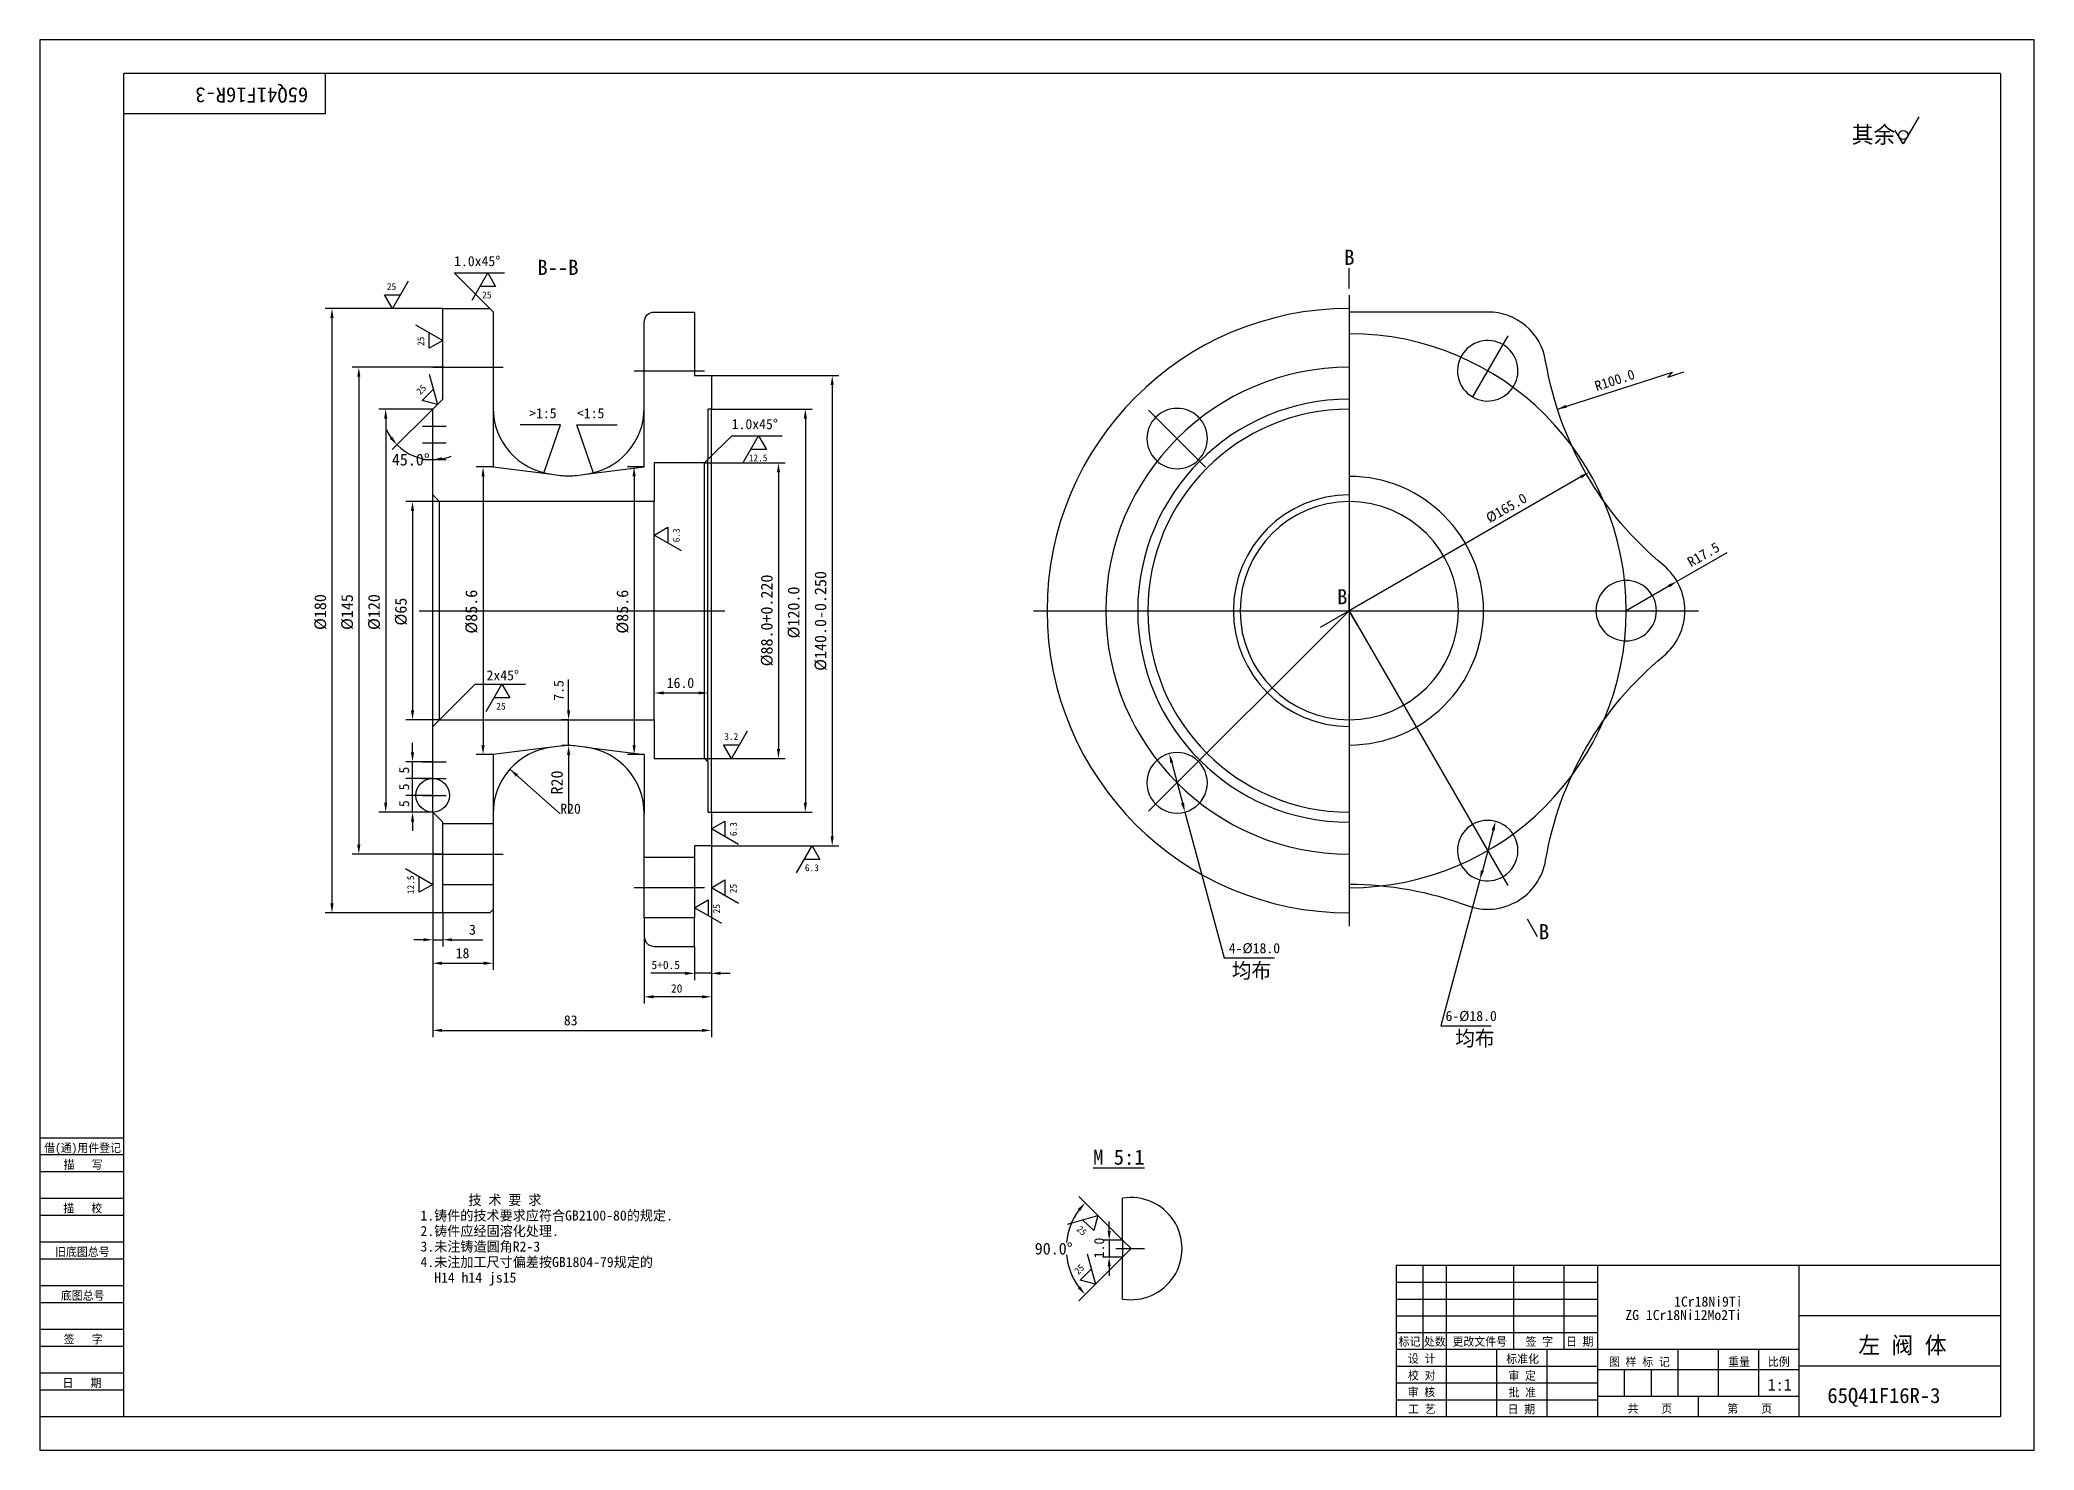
# Model space of a CAD drawing. Header units: metres. Extents: x 0 to 594, y 0 to 420.
import ezdxf

# ---------------------------------------------------------------- set-up
doc = ezdxf.new("R2010")
doc.units = ezdxf.units.M
for name, color, linetype in [('C', 6, 'Continuous'), ('D', 1, 'Continuous'), ('FL', 5, 'Continuous'), ('HA', 5, 'Continuous'), ('T', 7, 'Continuous'), ('TL', 4, 'Continuous')]:
    doc.layers.add(name, color=color, linetype=linetype)

# ---------------------------------------------------------------- blocks, each defined once
blk = doc.blocks.new('TUKUN2')
at = {"layer": 'FL'}
for p, q in [((594, 420), (0, 420)), ((0, 420), (0, 0)), ((594, 0), (594, 420)), ((0, 83), (25, 83)), ((0, 75), (25, 75)), ((0, 70), (25, 70)), ((0, 62), (25, 62)), ((0, 57), (25, 57)), ((412, 30), (412, 55)), ((419, 10), (419, 55)), ((439, 30), (439, 55)), ((454, 30), (454, 55)), ((0, 49), (25, 49)), ((404, 50), (464, 50)), ((0, 44), (25, 44)), ((404, 45), (464, 45)), ((0, 36), (25, 36)), ((404, 40), (464, 40)), ((0, 31), (25, 31)), ((404, 35), (464, 35)), ((449, 10), (449, 30)), ((404, 25), (464, 25)), ((0, 23), (25, 23)), ((0, 18), (25, 18)), ((404, 20), (464, 20)), ((404, 15), (464, 15)), ((0, 0), (594, 0))]:
    blk.add_line(p, q, dxfattribs=at)
at = {"layer": 'TL'}
for p, q in [((584, 410), (25, 410)), ((25, 10), (25, 410)), ((85, 410), (85, 398)), ((584, 410), (584, 10)), ((85, 398), (25, 398)), ((0, 93), (25, 93)), ((0, 88), (25, 88)), ((584, 55), (404, 55)), ((404, 55), (404, 10)), ((464, 10), (464, 55)), ((524, 10), (524, 55)), ((584, 40), (524, 40)), ((524, 30), (404, 30)), ((434, 10), (434, 30)), ((488, 16), (488, 30)), ((500, 16), (500, 30)), ((512, 16), (512, 30)), ((464, 24), (524, 24)), ((472, 16), (472, 24)), ((480, 16), (480, 24)), ((584, 25), (524, 25)), ((524, 16), (464, 16)), ((494, 10), (494, 16)), ((0, 10), (584, 10))]:
    blk.add_line(p, q, dxfattribs=at)
at = {"layer": 'T'}
for s, p in [('借(通)用件登记', (1.26, 88.76)), ('描   写', (7.09, 83.76)), ('描   校', (6.98, 70.76)), ('旧底图总号', (4.52, 57.76)), ('底图总号', (6.25, 44.76)), ('签   字', (7.1, 31.76)), ('标记', (404.71, 31.07)), ('处数', (412.22, 31.07)), ('更改文件号', (420.75, 31.07)), ('签 字', (442.53, 31.07)), ('日 期', (454.57, 31.07)), ('校 对', (407.48, 20.99)), ('设 计', (407.5, 25.99)), ('标准化', (436.77, 25.93)), ('审 定', (437.39, 20.93)), ('图 样 标 记', (467.4, 25.04)), ('重量', (502.88, 25.04)), ('比例', (514.7, 25.04)), ('日   期', (6.72, 18.76)), ('审 核', (407.41, 15.99)), ('批 准', (437.46, 15.93)), ('工 艺', (407.52, 10.99)), ('日 期', (437.18, 10.93)), ('共    页', (472.91, 11.13)), ('第    页', (502.62, 11.13))]:
    blk.add_text(s, height=2.5, dxfattribs=at).set_placement(p)

msp = doc.modelspace()

# ---------------------------------------------------------------- linework, layer by layer
at = {"layer": 'C'}
for p, q in [((390, 344), (390, 156)), ((437.25, 331.84), (426.75, 313.65)), ((117, 322.5), (138, 322.5)), ((177, 321.45), (198, 321.45)), ((330.25, 309.75), (347.22, 292.78)), ((114, 305), (121, 305)), ((114, 300), (121, 300)), ((114, 295), (121, 295)), ((113, 250), (204, 250)), ((296, 250), (494, 250)), ((390, 250), (330.25, 190.25)), ((390, 250), (437.25, 168.16)), ((114, 205), (121, 205)), ((114, 200), (121, 200)), ((114, 195), (121, 195)), ((117, 177.5), (138, 177.5)), ((198, 167.5), (177, 167.5)), ((320.5, 60), (329, 60))]:
    msp.add_line(p, q, dxfattribs=at)
for radius, start, end in [(82.5, 270, 90), (72.5, 90, 270)]:
    msp.add_arc((390, 250), radius, start, end, dxfattribs=at)
at = {"layer": 'D'}
for p, q in [((555, 389), (552.66, 393.06)), ((559.68, 397.11), (555, 389)), ((134, 340), (123.39, 350.61)), ((123.39, 350.61), (138.39, 350.61)), ((128.71, 342.49), (133.39, 350.61)), ((133.39, 350.61), (135.74, 346.55)), ((109.68, 348.11), (105, 340)), ((135.74, 346.55), (131.05, 346.55)), ((120, 340), (85, 340)), ((105, 340), (102.66, 344.06)), ((102.66, 344.06), (107.34, 344.06)), ((87, 337.2), (87, 162.8)), ((111.89, 335.18), (120, 330.5)), ((115.94, 328.16), (115.94, 332.84)), ((120, 330.5), (115.94, 328.16)), ((120, 322.5), (93, 322.5)), ((451.99, 310.01), (486.25, 321.07)), ((484.91, 319.59), (489.67, 321.12)), ((486.25, 321.07), (484.91, 319.59)), ((95, 319.7), (95, 180.3)), ((113.89, 312.63), (117.2, 315.94)), ((115.99, 320.46), (118.41, 311.41)), ((200, 320), (238, 320)), ((236, 317.2), (236, 182.8)), ((117, 310), (101, 310)), ((117, 310), (104.98, 297.98)), ((118.41, 311.41), (113.89, 312.63)), ((135, 310.47), (135, 292.8)), ((180, 292.8), (180, 310.47)), ((200, 310), (230, 310)), ((103, 307.2), (103, 192.8)), ((155.03, 305.31), (143.03, 305.31)), ((150.07, 290.92), (155.03, 305.31)), ((164.93, 290.92), (159.97, 305.31)), ((159.97, 305.31), (171.97, 305.31)), ((228, 307.2), (228, 192.8)), ((199, 295), (206.07, 302.07)), ((206.07, 302.07), (221.07, 302.07)), ((209.39, 293.96), (214.07, 302.07)), ((216.41, 298.02), (211.73, 298.02)), ((214.07, 302.07), (216.41, 298.02)), ((135, 292.8), (130, 292.8)), ((135, 292.8), (152.53, 290.62)), ((162.47, 290.62), (180, 292.8)), ((180, 292.8), (175, 292.8)), ((198, 294), (222, 294)), ((220, 291.2), (220, 208.8)), ((132, 290), (132, 210)), ((177, 290), (177, 210)), ((459.02, 289.85), (390, 250)), ((119, 282.5), (109, 282.5)), ((111, 279.7), (111, 220.3)), ((183, 272.5), (187.06, 274.84)), ((187.06, 274.84), (187.06, 270.16)), ((191.11, 267.82), (183, 272.5)), ((492.51, 261.55), (502.6, 267.38)), ((487.66, 258.75), (492.51, 261.55)), ((485.23, 257.35), (472.5, 250)), ((390, 250), (381.34, 245)), ((119, 217.5), (129.61, 228.11)), ((129.61, 228.11), (144.61, 228.11)), ((132.92, 219.99), (137.61, 228.11)), ((137.61, 228.11), (139.95, 224.05)), ((157.5, 223.1), (157.5, 229.48)), ((183, 225.5), (183, 227.5)), ((199, 225.5), (199, 227.5)), ((139.95, 224.05), (135.26, 224.05)), ((157.5, 220.3), (157.5, 223.1)), ((185.8, 225.5), (196.2, 225.5)), ((119, 217.5), (109, 217.5)), ((157.5, 217.5), (155.5, 217.5)), ((157.5, 209.85), (157.5, 217.5)), ((210.68, 214.11), (206, 206)), ((111, 207.8), (111, 210.6)), ((152.53, 209.38), (135, 207.2)), ((157.5, 209.85), (155.5, 209.85)), ((162.47, 209.38), (180, 207.2)), ((206, 206), (203.66, 210.06)), ((203.66, 210.06), (208.34, 210.06)), ((117, 205), (109, 205)), ((111, 190), (111, 205)), ((135, 207.2), (130, 207.2)), ((135, 207.2), (135, 189.53)), ((140.01, 202.77), (155, 189.53)), ((157.5, 207.05), (157.5, 189.85)), ((157.5, 207.05), (157.5, 204.25)), ((180, 207.2), (175, 207.2)), ((180, 207.2), (180, 189.53)), ((198, 206), (222, 206)), ((337.13, 204.72), (340.34, 192.75)), ((117, 200), (109, 200)), ((117, 195), (109, 195)), ((117, 190), (101, 190)), ((117, 190), (109, 190)), ((111, 187.2), (111, 184.4)), ((117, 190), (117, 150)), ((117, 190), (117, 143)), ((117, 190), (117, 123)), ((200, 190), (230, 190)), ((200, 185), (204.06, 187.34)), ((208.11, 180.32), (200, 185)), ((204.06, 187.34), (204.06, 182.66)), ((341.06, 190.04), (352.71, 146.57)), ((432.85, 184.54), (429.65, 172.56)), ((200, 180), (238, 180)), ((200, 180), (200, 140)), ((200, 180), (200, 133)), ((200, 180), (200, 123)), ((225.32, 171.89), (230, 180)), ((230, 180), (232.34, 175.94)), ((120, 177.5), (93, 177.5)), ((108.89, 173.18), (117, 168.5)), ((232.34, 175.94), (227.66, 175.94)), ((112.94, 166.16), (112.94, 170.84)), ((117, 168.5), (112.94, 166.16)), ((200, 167.5), (204.06, 169.84)), ((208.11, 162.82), (200, 167.5)), ((204.06, 169.84), (204.06, 165.16)), ((428.92, 169.86), (417.27, 126.39)), ((135, 161), (135, 143)), ((195, 161.5), (199.06, 163.84)), ((203.11, 156.82), (195, 161.5)), ((199.06, 163.84), (199.06, 159.16)), ((120, 160), (85, 160)), ((120, 160), (120, 150)), ((114.2, 152), (111.4, 152)), ((117, 152), (120, 152)), ((122.8, 152), (125.6, 152)), ((125.6, 152), (131.98, 152)), ((180, 153), (180, 133)), ((195, 150), (195, 140)), ((119.8, 145), (132.2, 145)), ((352.71, 146.57), (367.71, 146.57)), ((189.4, 142), (182, 142)), ((192.2, 142), (189.4, 142)), ((200, 142), (195, 142)), ((202.8, 142), (205.6, 142)), ((197.2, 135), (182.8, 135)), ((119.8, 125), (197.2, 125)), ((417.27, 126.39), (432.27, 126.39)), ((322.5, 62.5), (309.44, 75.56)), ((306.1, 67.32), (315.1, 69.9)), ((313.97, 65.36), (310.6, 68.61)), ((315.1, 69.9), (313.97, 65.36)), ((318.5, 65.3), (318.5, 68.1)), ((322.5, 62.5), (316.5, 62.5)), ((318.5, 62.5), (318.5, 57.5)), ((322.5, 57.5), (309.44, 44.44)), ((309.87, 50.61), (313.18, 53.92)), ((311.97, 58.44), (314.39, 49.39)), ((322.5, 57.5), (316.5, 57.5)), ((318.5, 54.7), (318.5, 51.9)), ((314.39, 49.39), (309.87, 50.61))]:
    msp.add_line(p, q, dxfattribs=at)
msp.add_circle((555, 391.7), 1.35, dxfattribs=at)
for centre, radius, start, end in [((117, 310), 15.03, 203.63, 214.31), ((117, 310), 15.03, 225, 270), ((117, 310), 15.03, 280.69, 291.37), ((325, 60), 19.31, 143.32, 174.53), ((325, 60), 19.31, 185.47, 216.68)]:
    msp.add_arc(centre, radius, start, end, dxfattribs=at)
for points in [[(86.53, 337.2), (87.47, 337.2), (87, 340)], [(94.53, 319.7), (95.47, 319.7), (95, 322.5)], [(235.53, 317.2), (236.47, 317.2), (236, 320)], [(102.53, 307.2), (103.47, 307.2), (103, 310)], [(227.53, 307.2), (228.47, 307.2), (228, 310)], [(454.51, 311.32), (454.8, 310.43), (451.99, 310.01)], [(104.94, 301.82), (104.22, 301.23), (106.37, 299.37)], [(119.83, 294.76), (119.74, 295.69), (117, 294.97)], [(131.53, 290), (132.47, 290), (132, 292.8)], [(176.53, 290), (177.47, 290), (177, 292.8)], [(219.53, 291.2), (220.47, 291.2), (220, 294)], [(459.26, 289.45), (458.79, 290.25), (461.45, 291.25)], [(110.53, 279.7), (111.47, 279.7), (111, 282.5)], [(485.46, 256.95), (485, 257.75), (487.66, 258.75)], [(185.8, 225.97), (185.8, 225.03), (183, 225.5)], [(196.2, 225.97), (196.2, 225.03), (199, 225.5)], [(110.53, 220.3), (111.47, 220.3), (111, 217.5)], [(157.03, 220.3), (157.97, 220.3), (157.5, 217.5)], [(131.53, 210), (132.47, 210), (132, 207.2)], [(157.97, 207.05), (157.03, 207.05), (157.5, 209.85)], [(157.03, 207.05), (157.97, 207.05), (157.5, 209.85)], [(176.53, 210), (177.47, 210), (177, 207.2)], [(219.53, 208.8), (220.47, 208.8), (220, 206)], [(110.53, 207.8), (111.47, 207.8), (111, 205)], [(141.79, 200.56), (142.41, 201.26), (140.01, 202.77)], [(336.68, 204.6), (337.58, 204.84), (336.41, 207.43)], [(102.53, 192.8), (103.47, 192.8), (103, 190)], [(227.53, 192.8), (228.47, 192.8), (228, 190)], [(339.89, 192.63), (340.79, 192.87), (341.06, 190.04)], [(110.53, 187.2), (111.47, 187.2), (111, 190)], [(433.31, 184.42), (432.4, 184.66), (433.58, 187.25)], [(94.53, 180.3), (95.47, 180.3), (95, 177.5)], [(235.53, 182.8), (236.47, 182.8), (236, 180)], [(430.1, 172.44), (429.19, 172.68), (428.92, 169.86)], [(86.53, 162.8), (87.47, 162.8), (87, 160)], [(114.2, 152.47), (114.2, 151.53), (117, 152)], [(122.8, 152.47), (122.8, 151.53), (120, 152)], [(119.8, 145.47), (119.8, 144.53), (117, 145)], [(132.2, 145.47), (132.2, 144.53), (135, 145)], [(192.2, 142.47), (192.2, 141.53), (195, 142)], [(202.8, 142.47), (202.8, 141.53), (200, 142)], [(182.8, 135.47), (182.8, 134.53), (180, 135)], [(197.2, 135.47), (197.2, 134.53), (200, 135)], [(119.8, 125.47), (119.8, 124.53), (117, 125)], [(197.2, 125.47), (197.2, 124.53), (200, 125)], [(309.16, 71.84), (309.87, 71.23), (311.35, 73.65)], [(318.03, 65.3), (318.97, 65.3), (318.5, 62.5)], [(318.03, 54.7), (318.97, 54.7), (318.5, 57.5)], [(309.87, 48.77), (309.16, 48.16), (311.35, 46.35)]]:
    msp.add_solid(points, dxfattribs=at)
at = {"layer": 'HA'}
msp.add_circle((117, 195), 5, dxfattribs=at)
msp.add_arc((325, 60), 15.21, 260.54, 99.46, dxfattribs=at)
at = {"layer": 'TL'}
for points in [[(390, 346), (390, 352)], [(200, 190), (200, 310)], [(198, 206), (198, 294)], [(199, 205), (199, 295)], [(117, 215.5), (117, 284.5)], [(119, 217.5), (119, 282.5)], [(183, 217.5), (183, 282.5)], [(392.5, 245.67), (390, 250), (390, 255)], [(120, 168.5), (120, 186.5)], [(135, 186.5), (135, 168.5)], [(180, 158.5), (180, 176.5)], [(195, 176.5), (195, 158.5)], [(135, 168.5), (135, 161), (134, 160), (120, 160), (120, 168.5), (135, 168.5)], [(443, 158.2), (446, 153.01)], [(322.5, 45), (322.5, 57.5), (325, 60), (322.5, 62.5), (322.5, 75)], [(322.5, 62.5), (322.5, 57.5)]]:
    msp.add_lwpolyline(points, dxfattribs=at)
for points in [[(119, 282.5), (117, 284.5), (117, 310), (120, 313), (120, 340), (134, 340), (135, 339), (135, 310.47, 0.38), (152.53, 290.62), (155.03, 290.31, 0.06), (159.97, 290.31), (162.47, 290.62, 0.38), (180, 310.47), (180, 335.95, -0.41), (183, 338.95), (195, 338.95), (195, 320), (200, 320), (200, 310), (199, 310), (199, 295), (198, 294), (183, 294), (183, 282.5)], [(435.75, 329.24, 1), (426.75, 313.65, 1)], [(332.37, 307.63, 1), (345.1, 294.9, 1)], [(481.5, 250, 1), (463.5, 250, 1)], [(345.1, 205.1, 1), (332.37, 192.37, 1)], [(435.75, 170.76, 1), (426.75, 186.35, 1)]]:
    msp.add_lwpolyline(points, format="xyb", close=True, dxfattribs=at)
for points in [[(390, 340, 1), (390, 160, 1)], [(390, 168.53, -0.09), (425.11, 162.17, 0.47), (448.51, 175.68, -0.18), (483.62, 236.49, 0.47), (483.62, 263.51, -0.18), (448.51, 324.32, 0.37), (431.25, 338.95), (390, 338.95)], [(390, 313, 1), (390, 187, 1)], [(390, 310, 1), (390, 190, 1)], [(390, 210, 1), (390, 290, 1)], [(390, 284.5, 1), (390, 215.5, 1)], [(390, 282.5, 1), (390, 217.5, 1)], [(390, 217.5, 1), (390, 282.5, 1)], [(135, 186.5), (120, 186.5), (120, 187), (117, 190), (117, 215.5), (119, 217.5), (183, 217.5), (183, 206), (198, 206), (199, 205), (199, 190), (200, 190), (200, 180), (195, 180), (195, 176.5), (180, 176.5), (180, 189.53, 0.38), (162.47, 209.38), (159.97, 209.69, 0.06), (155.03, 209.69), (152.53, 209.38, 0.38), (135, 189.53), (135, 186.5)], [(180, 158.5), (180, 153, 0.41), (183, 150), (195, 150), (195, 158.5), (180, 158.5)]]:
    msp.add_lwpolyline(points, format="xyb", dxfattribs=at)

# ---------------------------------------------------------------- block references
at = {"layer": 'T'}
msp.add_blockref('TUKUN2', (0, 0), dxfattribs=at)

# ---------------------------------------------------------------- texts
at = {"layer": 'D'}
for s, height, rotation, p in [('65Q41F16R-3', 4.5, 180, (79.93, 405.8)), ('25', 2.04, 90, (114.47, 328.85)), ('R100.0', 3, 17.89, (463.7, 315.37)), ('25', 2.04, 45, (113.33, 314.16)), ('%%C165.0', 3, 30, (431.81, 276)), ('6.3', 2.04, 90, (190.57, 270.36)), ('R17.5', 3, 30, (491.83, 262.89)), ('%%C140.0-0.250', 3.5, 90, (234.25, 232.08)), ('%%C85.6', 3.5, 90, (130.25, 243.17)), ('%%C85.6', 3.5, 90, (175.25, 243.17)), ('%%C88.0+0.220', 3.5, 90, (218.25, 233.42)), ('%%C120.0', 3.5, 90, (226.25, 241.75)), ('%%C180', 3.5, 90, (85.25, 244.25)), ('%%C145', 3.5, 90, (93.25, 244.25)), ('%%C120', 3.5, 90, (101.25, 244.25)), ('%%C65', 3.5, 90, (109.25, 245.58)), ('7.5', 3, 90, (156, 223.19)), ('5', 3, 90, (110, 201.5)), ('R20', 3.5, 90, (155.75, 195.26)), ('5', 3, 90, (110, 196.5)), ('5', 3, 90, (110, 191.5)), ('6.3', 2.04, 90, (207.57, 182.86)), ('12.5', 2.04, 90, (111.47, 165.59)), ('25', 2.04, 90, (207.57, 165.85)), ('25', 2.04, 90, (202.57, 159.85)), ('25', 2.04, 316, (308.65, 65.6)), ('1.0', 3, 90, (317, 57.14)), ('25', 2.04, 45, (309.31, 52.14))]:
    msp.add_text(s, height=height, rotation=rotation, dxfattribs=at).set_placement(p)
for s, height, p in [('其余', 5, (539.66, 389.27)), ('B', 4.5, (388.5, 353)), ('1.0x45%%d', 3, (123.39, 352.61)), ('B--B', 4.5, (148.18, 350)), ('25', 2.04, (103.35, 345.53)), ('25', 2.04, (131.74, 343.03)), ('>1:5', 3, (145.74, 307.31)), ('<1:5', 3, (159.97, 307.31)), ('1.0x45%%d', 3, (206.07, 304.07)), ('45.0%%d', 3.5, (104.83, 293.25)), ('12.5', 2.04, (211.16, 294.5)), ('B', 4.5, (386.38, 251.9)), ('2x45%%d', 3, (133.04, 229.26)), ('16.0', 3, (186.71, 227)), ('25', 2.04, (135.96, 220.53)), ('3.2', 2.04, (203.86, 211.53)), ('R20', 3, (155, 189.53)), ('6.3', 2.04, (227.86, 172.43)), ('3', 3, (127.83, 153.5)), ('B', 4.5, (446.5, 152.14)), ('18', 3, (123.86, 146.5)), ('4-%%c18.0', 3, (354.13, 147.99)), ('5+0.5', 2.5, (182.16, 143.25)), ('均布', 4.5, (355.04, 140.57)), ('20', 2.5, (187.98, 136.25)), ('6-%%c18.0', 3, (418.69, 127.81)), ('83', 3, (156.07, 126.5)), ('均布', 4.5, (421.6, 120.39)), ('%%UM 5:1%%U', 4.5, (313.73, 85)), ('1.铸件的技术要求应符合GB2100-80的规定.', 3, (113.36, 68.38)), ('       技 术 要 求', 3, (113.36, 73)), ('2.铸件应经固溶化处理.', 3, (113.36, 63.76)), ('3.未注铸造圆角R2-3', 3, (113.36, 59.14)), ('90.0%%d', 3.5, (296.33, 58.25)), ('4.未注加工尺寸偏差按GB1804-79规定的', 3, (113.36, 54.52)), ('  H14 h14 js15', 3, (113.36, 49.9)), ('ZG 1Cr18Ni12Mo2Ti', 3, (472.24, 38.74)), ('1Cr18Ni9Ti', 3, (486.76, 42.74)), ('左 阀 体', 5, (541.63, 28.74)), ('1:1', 3.5, (514.65, 17.71)), ('65Q41F16R-3', 4.5, (532.42, 14.02))]:
    msp.add_text(s, height=height, dxfattribs=at).set_placement(p)

doc.saveas('drawing.dxf')
